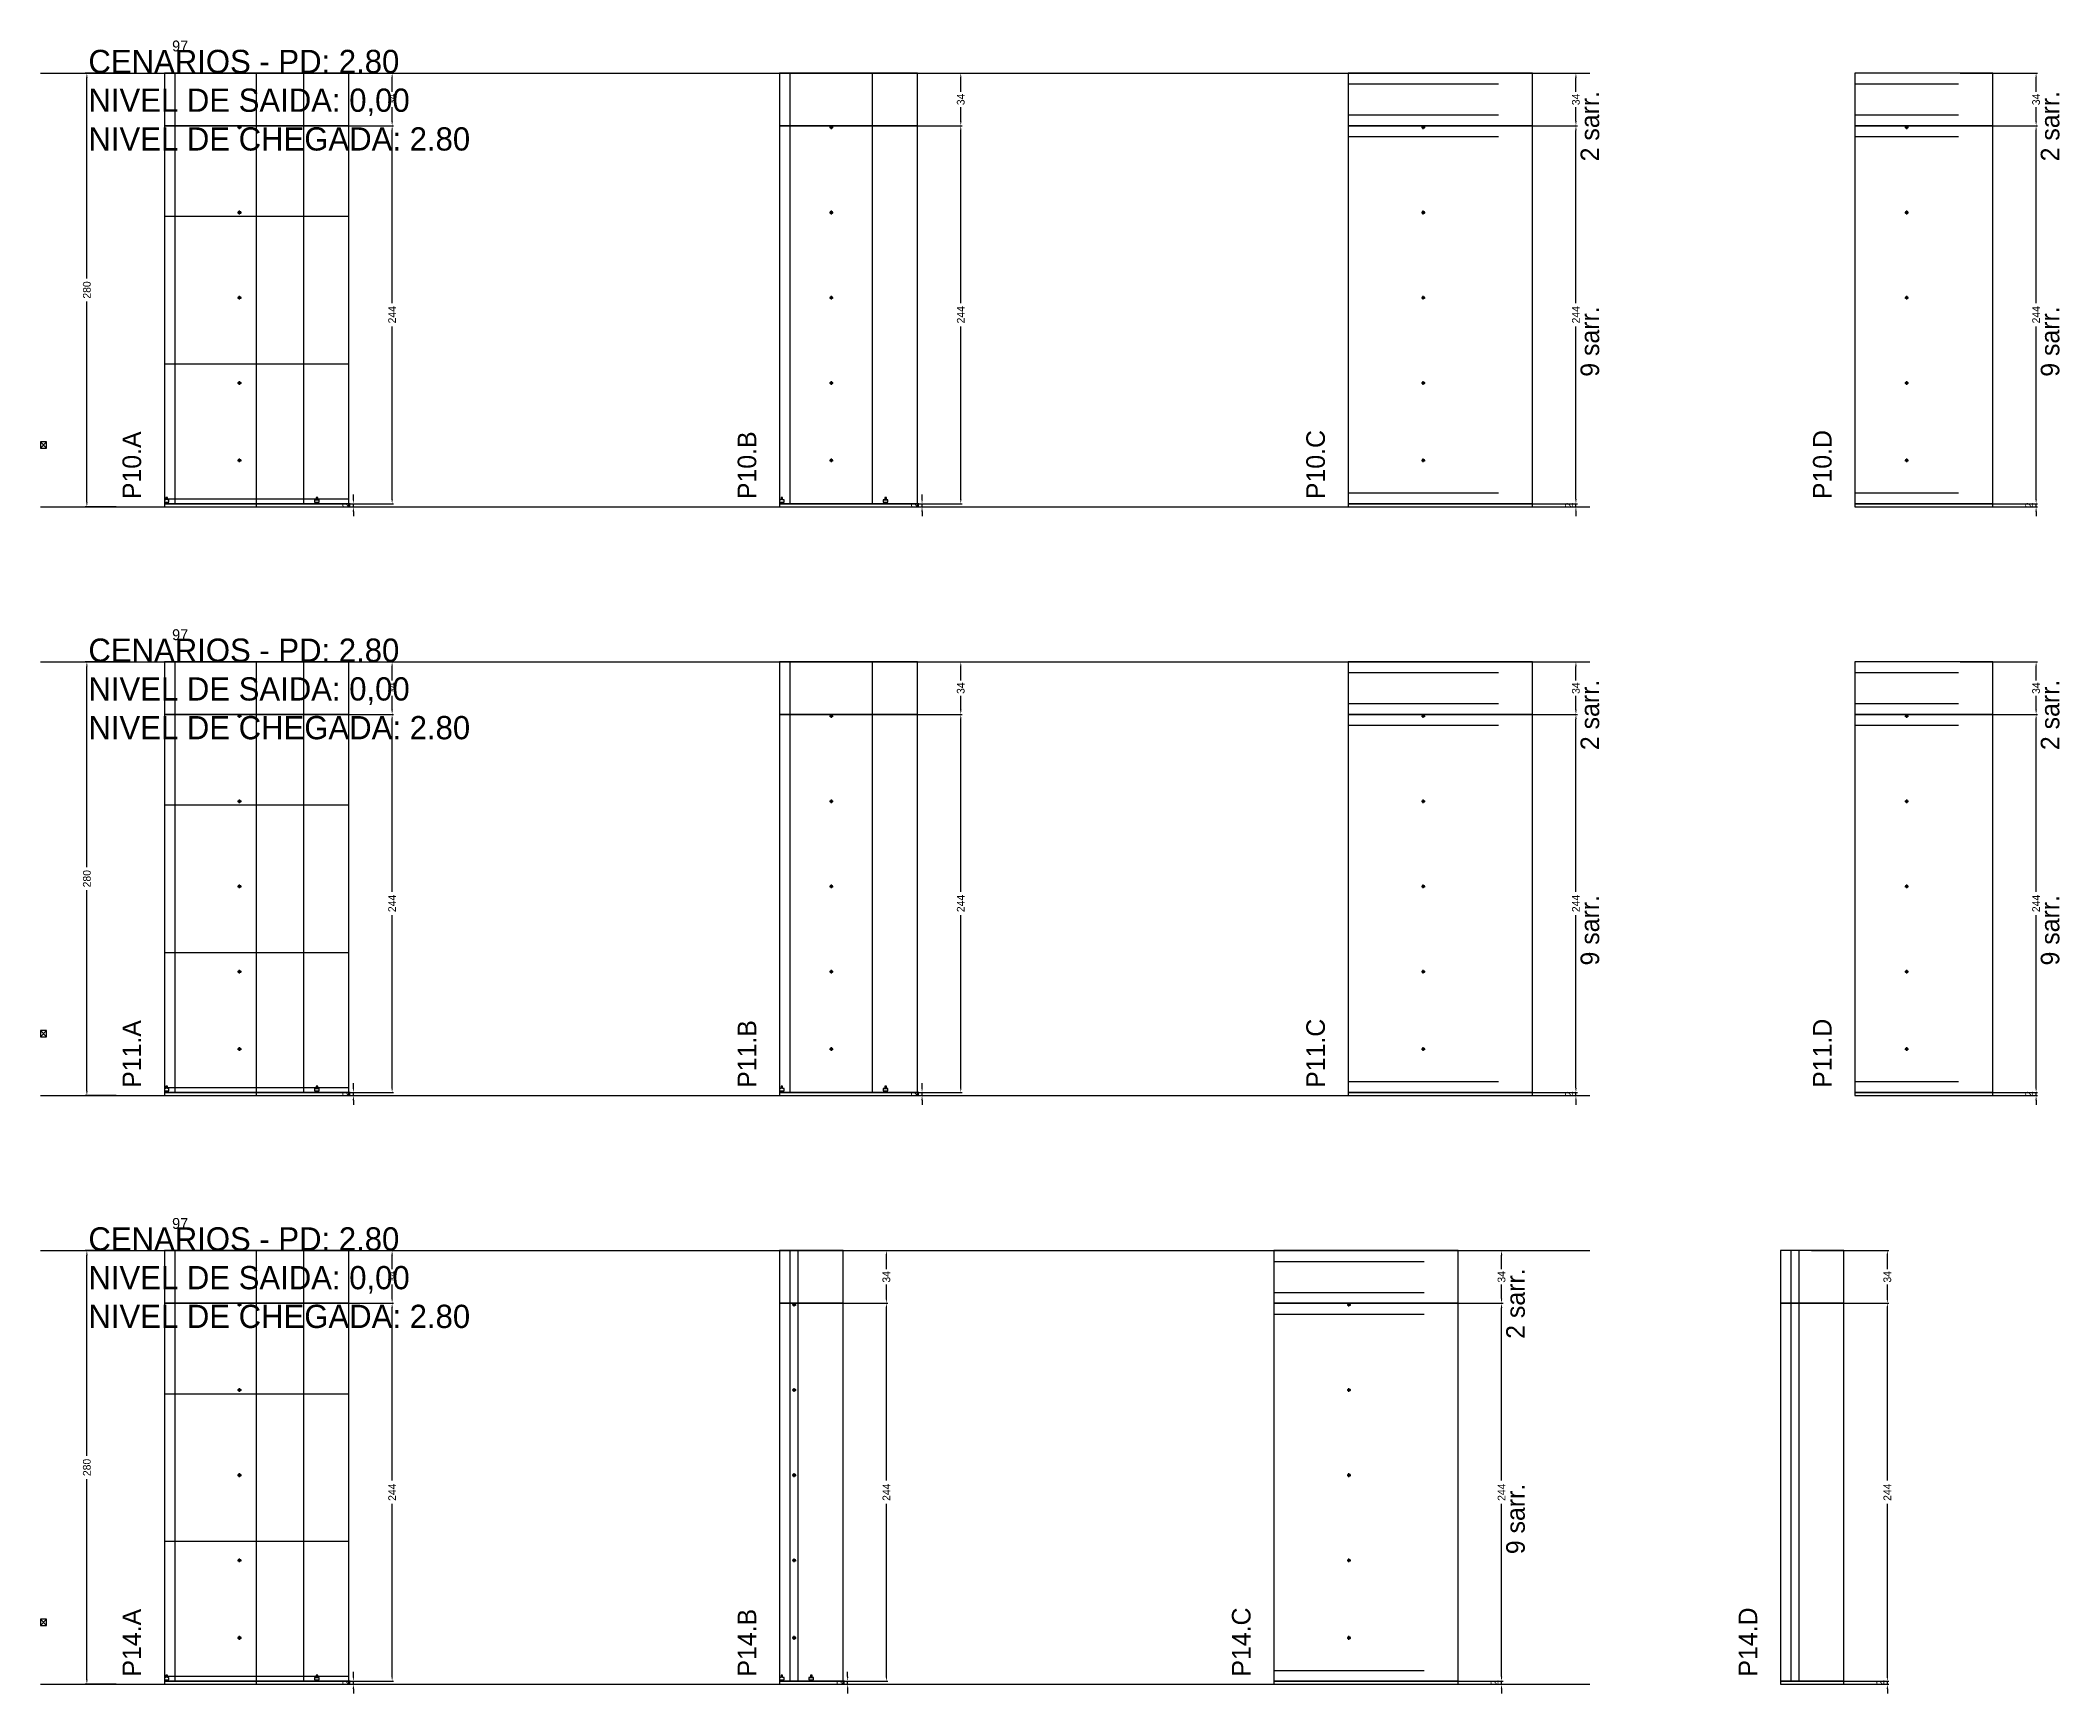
# Model space of a CAD drawing. Header units: centimetres. Extents: x -12000 to 4120, y -3806 to 2716.
# Drawn here: x -7000 to -5697, y -1906 to -839 of the extents above; entities that cross this region are included whole.
import ezdxf

# ---------------------------------------------------------------- set-up
doc = ezdxf.new("R2010")
doc.units = ezdxf.units.CM
doc.linetypes.add('DASHED', pattern=[2, -2])
for name, color, linetype in [('COTA', 241, 'Continuous'), ('COTAS FURACAO', 16, 'Continuous'), ('Madeira', 30, 'Continuous'), ('NOMENCLATURA', 7, 'Continuous'), ('Nível', 160, 'Continuous'), ('Painéis', 200, 'Continuous'), ('Perfil Metálico', 150, 'Continuous'), ('SARR_2.2x7', 40, 'Continuous'), ('SARRAFO DE PRESSAO', 200, 'Continuous'), ('texto', 7, 'Continuous')]:
    doc.layers.add(name, color=color, linetype=linetype)
doc.dimstyles.new('PAINEL-NOVA', dxfattribs={"dimtxt": 5, "dimasz": 3, "dimexe": 1, "dimexo": 1, "dimgap": 1, "dimtad": 1, "dimcen": 2.5, "dimazin": 3, "dimtfac": 1, "dimtmove": 0, "dimatfit": 3})

# ---------------------------------------------------------------- blocks, each defined once
blk = doc.blocks.new('_CLOSEDFILLED')
at = {"color": 0, "linetype": 'BYBLOCK'}
blk.add_solid([(-1, 0.16), (0, 0), (-1, -0.16)], dxfattribs=at)
blk = doc.blocks.new('*D53')
for p, q in [((-6951, -860), (-6971, -860)), ((-6970, -992.5), (-6970, -863)), ((-6970, -1137), (-6970, -1007.5)), ((-6951, -1140), (-6971, -1140))]:
    blk.add_line(p, q)
at = {"layer": 'Defpoints'}
for p in [(-6950, -860), (-6970, -1140), (-6950, -1140)]:
    blk.add_point(p, dxfattribs=at)
at = {"layer": 'COTA', "xscale": 3, "yscale": 3}
for p, rotation in [((-6970, -860), 90), ((-6970, -1140), 270)]:
    blk.add_blockref('_CLOSEDFILLED', p, dxfattribs=dict(at, rotation=rotation))
at = {"layer": 'COTA', "insert": (-6970, -1000), "char_height": 5, "attachment_point": 5, "rotation": 90}
blk.add_mtext('280', dxfattribs=at)
blk = doc.blocks.new('MULDURA')
at = {"layer": 'Paineis'}
for p, q in [((0, 0), (4, 4)), ((4, 0), (0, 4))]:
    blk.add_line(p, q, dxfattribs=at)
blk.add_lwpolyline([(0, 0), (4, 0), (4, 4), (0, 4)], close=True, dxfattribs=at)
blk = doc.blocks.new('*D55')
for p, q in [((-6822, -894), (-6772, -894)), ((-6773, -1008.5), (-6773, -897)), ((-6773, -1135), (-6773, -1023.5)), ((-6822, -1138), (-6772, -1138))]:
    blk.add_line(p, q)
at = {"layer": 'Defpoints'}
for p in [(-6823, -894), (-6823, -1138), (-6773, -1138)]:
    blk.add_point(p, dxfattribs=at)
at = {"layer": 'COTA', "xscale": 3, "yscale": 3}
for p, rotation in [((-6773, -894), 90), ((-6773, -1138), 270)]:
    blk.add_blockref('_CLOSEDFILLED', p, dxfattribs=dict(at, rotation=rotation))
at = {"layer": 'COTA', "insert": (-6773, -1016), "char_height": 5, "attachment_point": 5, "rotation": 90}
blk.add_mtext('244', dxfattribs=at)
blk = doc.blocks.new('*D56')
for p, q in [((-6822, -860), (-6772, -860)), ((-6773, -872), (-6773, -863)), ((-6773, -891), (-6773, -882)), ((-6822, -894), (-6772, -894))]:
    blk.add_line(p, q)
at = {"layer": 'Defpoints'}
for p in [(-6823, -860), (-6823, -894), (-6773, -894)]:
    blk.add_point(p, dxfattribs=at)
at = {"layer": 'COTA', "xscale": 3, "yscale": 3}
for p, rotation in [((-6773, -860), 90), ((-6773, -894), 270)]:
    blk.add_blockref('_CLOSEDFILLED', p, dxfattribs=dict(at, rotation=rotation))
at = {"layer": 'COTA', "insert": (-6773, -877), "char_height": 5, "attachment_point": 5, "rotation": 90}
blk.add_mtext('34', dxfattribs=at)
blk = doc.blocks.new('SLIPTEE')
at = {"layer": 'Paineis'}
blk.add_lwpolyline([(0, 0), (3, 0), (3, 1.5), (2, 1.5), (2, 3), (1, 3), (1, 1.5), (0, 1.5)], close=True, dxfattribs=at)
blk = doc.blocks.new('SLIPTDD')
at = {"layer": 'Paineis'}
blk.add_line((0, 1.5), (3, 1.5), dxfattribs=at)
blk.add_lwpolyline([(0, 0), (3, 0), (3, 1.5), (2, 1.5), (2, 3), (1, 3), (1, 1.5), (0, 1.5)], close=True, dxfattribs=at)
blk = doc.blocks.new('furacao')
at = {"layer": 'COTAS FURACAO'}
for p, q in [((-1.2, 0), (1.2, 0)), ((0, -1.2), (0, 1.2))]:
    blk.add_line(p, q, dxfattribs=at)
blk.add_circle((0, 0), 0.8, dxfattribs=at)
blk = doc.blocks.new('*D58')
for p, q in [((-6455, -894), (-6405, -894)), ((-6406, -1008.5), (-6406, -897)), ((-6406, -1135), (-6406, -1023.5)), ((-6455, -1138), (-6405, -1138))]:
    blk.add_line(p, q)
at = {"layer": 'Defpoints'}
for p in [(-6456, -894), (-6456, -1138), (-6406, -1138)]:
    blk.add_point(p, dxfattribs=at)
at = {"layer": 'COTA', "xscale": 3, "yscale": 3}
for p, rotation in [((-6406, -894), 90), ((-6406, -1138), 270)]:
    blk.add_blockref('_CLOSEDFILLED', p, dxfattribs=dict(at, rotation=rotation))
at = {"layer": 'COTA', "insert": (-6406, -1016), "char_height": 5, "attachment_point": 5, "rotation": 90}
blk.add_mtext('244', dxfattribs=at)
blk = doc.blocks.new('*D59')
for p, q in [((-6455, -860), (-6405, -860)), ((-6406, -872), (-6406, -863)), ((-6406, -891), (-6406, -882)), ((-6455, -894), (-6405, -894))]:
    blk.add_line(p, q)
at = {"layer": 'Defpoints'}
for p in [(-6456, -860), (-6456, -894), (-6406, -894)]:
    blk.add_point(p, dxfattribs=at)
at = {"layer": 'COTA', "xscale": 3, "yscale": 3}
for p, rotation in [((-6406, -860), 90), ((-6406, -894), 270)]:
    blk.add_blockref('_CLOSEDFILLED', p, dxfattribs=dict(at, rotation=rotation))
at = {"layer": 'COTA', "insert": (-6406, -877), "char_height": 5, "attachment_point": 5, "rotation": 90}
blk.add_mtext('34', dxfattribs=at)
blk = doc.blocks.new('*D61')
for p, q in [((-6058, -894), (-6008, -894)), ((-6009, -1008.5), (-6009, -897)), ((-6009, -1135), (-6009, -1023.5)), ((-6058, -1138), (-6008, -1138))]:
    blk.add_line(p, q)
at = {"layer": 'Defpoints'}
for p in [(-6059, -894), (-6059, -1138), (-6009, -1138)]:
    blk.add_point(p, dxfattribs=at)
at = {"layer": 'COTA', "xscale": 3, "yscale": 3}
for p, rotation in [((-6009, -894), 90), ((-6009, -1138), 270)]:
    blk.add_blockref('_CLOSEDFILLED', p, dxfattribs=dict(at, rotation=rotation))
at = {"layer": 'COTA', "insert": (-6009, -1016), "char_height": 5, "attachment_point": 5, "rotation": 90}
blk.add_mtext('244', dxfattribs=at)
blk = doc.blocks.new('*D62')
for p, q in [((-6058, -860), (-6008, -860)), ((-6009, -872), (-6009, -863)), ((-6009, -891), (-6009, -882)), ((-6058, -894), (-6008, -894))]:
    blk.add_line(p, q)
at = {"layer": 'Defpoints'}
for p in [(-6059, -860), (-6059, -894), (-6009, -894)]:
    blk.add_point(p, dxfattribs=at)
at = {"layer": 'COTA', "xscale": 3, "yscale": 3}
for p, rotation in [((-6009, -860), 90), ((-6009, -894), 270)]:
    blk.add_blockref('_CLOSEDFILLED', p, dxfattribs=dict(at, rotation=rotation))
at = {"layer": 'COTA', "insert": (-6009, -877), "char_height": 5, "attachment_point": 5, "rotation": 90}
blk.add_mtext('34', dxfattribs=at)
blk = doc.blocks.new('*D64')
for p, q in [((-5761, -894), (-5711, -894)), ((-5712, -1008.5), (-5712, -897)), ((-5712, -1135), (-5712, -1023.5)), ((-5761, -1138), (-5711, -1138))]:
    blk.add_line(p, q)
at = {"layer": 'Defpoints'}
for p in [(-5762, -894), (-5762, -1138), (-5712, -1138)]:
    blk.add_point(p, dxfattribs=at)
at = {"layer": 'COTA', "xscale": 3, "yscale": 3}
for p, rotation in [((-5712, -894), 90), ((-5712, -1138), 270)]:
    blk.add_blockref('_CLOSEDFILLED', p, dxfattribs=dict(at, rotation=rotation))
at = {"layer": 'COTA', "insert": (-5712, -1016), "char_height": 5, "attachment_point": 5, "rotation": 90}
blk.add_mtext('244', dxfattribs=at)
blk = doc.blocks.new('*D65')
for p, q in [((-5761, -860), (-5711, -860)), ((-5712, -872), (-5712, -863)), ((-5712, -891), (-5712, -882)), ((-5761, -894), (-5711, -894))]:
    blk.add_line(p, q)
at = {"layer": 'Defpoints'}
for p in [(-5762, -860), (-5762, -894), (-5712, -894)]:
    blk.add_point(p, dxfattribs=at)
at = {"layer": 'COTA', "xscale": 3, "yscale": 3}
for p, rotation in [((-5712, -860), 90), ((-5712, -894), 270)]:
    blk.add_blockref('_CLOSEDFILLED', p, dxfattribs=dict(at, rotation=rotation))
at = {"layer": 'COTA', "insert": (-5712, -877), "char_height": 5, "attachment_point": 5, "rotation": 90}
blk.add_mtext('34', dxfattribs=at)
blk = doc.blocks.new('*D79')
for p, q in [((-6951, -1240), (-6971, -1240)), ((-6970, -1372.5), (-6970, -1243)), ((-6970, -1517), (-6970, -1387.5)), ((-6951, -1520), (-6971, -1520))]:
    blk.add_line(p, q)
at = {"layer": 'Defpoints'}
for p in [(-6950, -1240), (-6970, -1520), (-6950, -1520)]:
    blk.add_point(p, dxfattribs=at)
at = {"layer": 'COTA', "xscale": 3, "yscale": 3}
for p, rotation in [((-6970, -1240), 90), ((-6970, -1520), 270)]:
    blk.add_blockref('_CLOSEDFILLED', p, dxfattribs=dict(at, rotation=rotation))
at = {"layer": 'COTA', "insert": (-6970, -1380), "char_height": 5, "attachment_point": 5, "rotation": 90}
blk.add_mtext('280', dxfattribs=at)
blk = doc.blocks.new('*D81')
for p, q in [((-6822, -1274), (-6772, -1274)), ((-6773, -1388.5), (-6773, -1277)), ((-6773, -1515), (-6773, -1403.5)), ((-6822, -1518), (-6772, -1518))]:
    blk.add_line(p, q)
at = {"layer": 'Defpoints'}
for p in [(-6823, -1274), (-6823, -1518), (-6773, -1518)]:
    blk.add_point(p, dxfattribs=at)
at = {"layer": 'COTA', "xscale": 3, "yscale": 3}
for p, rotation in [((-6773, -1274), 90), ((-6773, -1518), 270)]:
    blk.add_blockref('_CLOSEDFILLED', p, dxfattribs=dict(at, rotation=rotation))
at = {"layer": 'COTA', "insert": (-6773, -1396), "char_height": 5, "attachment_point": 5, "rotation": 90}
blk.add_mtext('244', dxfattribs=at)
blk = doc.blocks.new('*D82')
for p, q in [((-6822, -1240), (-6772, -1240)), ((-6773, -1252), (-6773, -1243)), ((-6773, -1271), (-6773, -1262)), ((-6822, -1274), (-6772, -1274))]:
    blk.add_line(p, q)
at = {"layer": 'Defpoints'}
for p in [(-6823, -1240), (-6823, -1274), (-6773, -1274)]:
    blk.add_point(p, dxfattribs=at)
at = {"layer": 'COTA', "xscale": 3, "yscale": 3}
for p, rotation in [((-6773, -1240), 90), ((-6773, -1274), 270)]:
    blk.add_blockref('_CLOSEDFILLED', p, dxfattribs=dict(at, rotation=rotation))
at = {"layer": 'COTA', "insert": (-6773, -1257), "char_height": 5, "attachment_point": 5, "rotation": 90}
blk.add_mtext('34', dxfattribs=at)
blk = doc.blocks.new('*D84')
for p, q in [((-6455, -1274), (-6405, -1274)), ((-6406, -1388.5), (-6406, -1277)), ((-6406, -1515), (-6406, -1403.5)), ((-6455, -1518), (-6405, -1518))]:
    blk.add_line(p, q)
at = {"layer": 'Defpoints'}
for p in [(-6456, -1274), (-6456, -1518), (-6406, -1518)]:
    blk.add_point(p, dxfattribs=at)
at = {"layer": 'COTA', "xscale": 3, "yscale": 3}
for p, rotation in [((-6406, -1274), 90), ((-6406, -1518), 270)]:
    blk.add_blockref('_CLOSEDFILLED', p, dxfattribs=dict(at, rotation=rotation))
at = {"layer": 'COTA', "insert": (-6406, -1396), "char_height": 5, "attachment_point": 5, "rotation": 90}
blk.add_mtext('244', dxfattribs=at)
blk = doc.blocks.new('*D85')
for p, q in [((-6455, -1240), (-6405, -1240)), ((-6406, -1252), (-6406, -1243)), ((-6406, -1271), (-6406, -1262)), ((-6455, -1274), (-6405, -1274))]:
    blk.add_line(p, q)
at = {"layer": 'Defpoints'}
for p in [(-6456, -1240), (-6456, -1274), (-6406, -1274)]:
    blk.add_point(p, dxfattribs=at)
at = {"layer": 'COTA', "xscale": 3, "yscale": 3}
for p, rotation in [((-6406, -1240), 90), ((-6406, -1274), 270)]:
    blk.add_blockref('_CLOSEDFILLED', p, dxfattribs=dict(at, rotation=rotation))
at = {"layer": 'COTA', "insert": (-6406, -1257), "char_height": 5, "attachment_point": 5, "rotation": 90}
blk.add_mtext('34', dxfattribs=at)
blk = doc.blocks.new('*D87')
for p, q in [((-6058, -1274), (-6008, -1274)), ((-6009, -1388.5), (-6009, -1277)), ((-6009, -1515), (-6009, -1403.5)), ((-6058, -1518), (-6008, -1518))]:
    blk.add_line(p, q)
at = {"layer": 'Defpoints'}
for p in [(-6059, -1274), (-6059, -1518), (-6009, -1518)]:
    blk.add_point(p, dxfattribs=at)
at = {"layer": 'COTA', "xscale": 3, "yscale": 3}
for p, rotation in [((-6009, -1274), 90), ((-6009, -1518), 270)]:
    blk.add_blockref('_CLOSEDFILLED', p, dxfattribs=dict(at, rotation=rotation))
at = {"layer": 'COTA', "insert": (-6009, -1396), "char_height": 5, "attachment_point": 5, "rotation": 90}
blk.add_mtext('244', dxfattribs=at)
blk = doc.blocks.new('*D88')
for p, q in [((-6058, -1240), (-6008, -1240)), ((-6009, -1252), (-6009, -1243)), ((-6009, -1271), (-6009, -1262)), ((-6058, -1274), (-6008, -1274))]:
    blk.add_line(p, q)
at = {"layer": 'Defpoints'}
for p in [(-6059, -1240), (-6059, -1274), (-6009, -1274)]:
    blk.add_point(p, dxfattribs=at)
at = {"layer": 'COTA', "xscale": 3, "yscale": 3}
for p, rotation in [((-6009, -1240), 90), ((-6009, -1274), 270)]:
    blk.add_blockref('_CLOSEDFILLED', p, dxfattribs=dict(at, rotation=rotation))
at = {"layer": 'COTA', "insert": (-6009, -1257), "char_height": 5, "attachment_point": 5, "rotation": 90}
blk.add_mtext('34', dxfattribs=at)
blk = doc.blocks.new('*D90')
for p, q in [((-5761, -1274), (-5711, -1274)), ((-5712, -1388.5), (-5712, -1277)), ((-5712, -1515), (-5712, -1403.5)), ((-5761, -1518), (-5711, -1518))]:
    blk.add_line(p, q)
at = {"layer": 'Defpoints'}
for p in [(-5762, -1274), (-5762, -1518), (-5712, -1518)]:
    blk.add_point(p, dxfattribs=at)
at = {"layer": 'COTA', "xscale": 3, "yscale": 3}
for p, rotation in [((-5712, -1274), 90), ((-5712, -1518), 270)]:
    blk.add_blockref('_CLOSEDFILLED', p, dxfattribs=dict(at, rotation=rotation))
at = {"layer": 'COTA', "insert": (-5712, -1396), "char_height": 5, "attachment_point": 5, "rotation": 90}
blk.add_mtext('244', dxfattribs=at)
blk = doc.blocks.new('*D91')
for p, q in [((-5761, -1240), (-5711, -1240)), ((-5712, -1252), (-5712, -1243)), ((-5712, -1271), (-5712, -1262)), ((-5761, -1274), (-5711, -1274))]:
    blk.add_line(p, q)
at = {"layer": 'Defpoints'}
for p in [(-5762, -1240), (-5762, -1274), (-5712, -1274)]:
    blk.add_point(p, dxfattribs=at)
at = {"layer": 'COTA', "xscale": 3, "yscale": 3}
for p, rotation in [((-5712, -1240), 90), ((-5712, -1274), 270)]:
    blk.add_blockref('_CLOSEDFILLED', p, dxfattribs=dict(at, rotation=rotation))
at = {"layer": 'COTA', "insert": (-5712, -1257), "char_height": 5, "attachment_point": 5, "rotation": 90}
blk.add_mtext('34', dxfattribs=at)
blk = doc.blocks.new('*D105')
for p, q in [((-6951, -1620), (-6971, -1620)), ((-6970, -1752.5), (-6970, -1623)), ((-6970, -1897), (-6970, -1767.5)), ((-6951, -1900), (-6971, -1900))]:
    blk.add_line(p, q)
at = {"layer": 'Defpoints'}
for p in [(-6950, -1620), (-6970, -1900), (-6950, -1900)]:
    blk.add_point(p, dxfattribs=at)
at = {"layer": 'COTA', "xscale": 3, "yscale": 3}
for p, rotation in [((-6970, -1620), 90), ((-6970, -1900), 270)]:
    blk.add_blockref('_CLOSEDFILLED', p, dxfattribs=dict(at, rotation=rotation))
at = {"layer": 'COTA', "insert": (-6970, -1760), "char_height": 5, "attachment_point": 5, "rotation": 90}
blk.add_mtext('280', dxfattribs=at)
blk = doc.blocks.new('*D107')
for p, q in [((-6822, -1654), (-6772, -1654)), ((-6773, -1768.5), (-6773, -1657)), ((-6773, -1895), (-6773, -1783.5)), ((-6822, -1898), (-6772, -1898))]:
    blk.add_line(p, q)
at = {"layer": 'Defpoints'}
for p in [(-6823, -1654), (-6823, -1898), (-6773, -1898)]:
    blk.add_point(p, dxfattribs=at)
at = {"layer": 'COTA', "xscale": 3, "yscale": 3}
for p, rotation in [((-6773, -1654), 90), ((-6773, -1898), 270)]:
    blk.add_blockref('_CLOSEDFILLED', p, dxfattribs=dict(at, rotation=rotation))
at = {"layer": 'COTA', "insert": (-6773, -1776), "char_height": 5, "attachment_point": 5, "rotation": 90}
blk.add_mtext('244', dxfattribs=at)
blk = doc.blocks.new('*D108')
for p, q in [((-6822, -1620), (-6772, -1620)), ((-6773, -1632), (-6773, -1623)), ((-6822, -1654), (-6772, -1654)), ((-6773, -1651), (-6773, -1642))]:
    blk.add_line(p, q)
at = {"layer": 'Defpoints'}
for p in [(-6823, -1620), (-6823, -1654), (-6773, -1654)]:
    blk.add_point(p, dxfattribs=at)
at = {"layer": 'COTA', "xscale": 3, "yscale": 3}
for p, rotation in [((-6773, -1620), 90), ((-6773, -1654), 270)]:
    blk.add_blockref('_CLOSEDFILLED', p, dxfattribs=dict(at, rotation=rotation))
at = {"layer": 'COTA', "insert": (-6773, -1637), "char_height": 5, "attachment_point": 5, "rotation": 90}
blk.add_mtext('34', dxfattribs=at)
blk = doc.blocks.new('*D110')
for p, q in [((-6503, -1654), (-6453, -1654)), ((-6454, -1768.5), (-6454, -1657)), ((-6454, -1895), (-6454, -1783.5)), ((-6503, -1898), (-6453, -1898))]:
    blk.add_line(p, q)
at = {"layer": 'Defpoints'}
for p in [(-6504, -1654), (-6504, -1898), (-6454, -1898)]:
    blk.add_point(p, dxfattribs=at)
at = {"layer": 'COTA', "xscale": 3, "yscale": 3}
for p, rotation in [((-6454, -1654), 90), ((-6454, -1898), 270)]:
    blk.add_blockref('_CLOSEDFILLED', p, dxfattribs=dict(at, rotation=rotation))
at = {"layer": 'COTA', "insert": (-6454, -1776), "char_height": 5, "attachment_point": 5, "rotation": 90}
blk.add_mtext('244', dxfattribs=at)
blk = doc.blocks.new('*D111')
for p, q in [((-6503, -1620), (-6453, -1620)), ((-6454, -1632), (-6454, -1623)), ((-6503, -1654), (-6453, -1654)), ((-6454, -1651), (-6454, -1642))]:
    blk.add_line(p, q)
at = {"layer": 'Defpoints'}
for p in [(-6504, -1620), (-6504, -1654), (-6454, -1654)]:
    blk.add_point(p, dxfattribs=at)
at = {"layer": 'COTA', "xscale": 3, "yscale": 3}
for p, rotation in [((-6454, -1620), 90), ((-6454, -1654), 270)]:
    blk.add_blockref('_CLOSEDFILLED', p, dxfattribs=dict(at, rotation=rotation))
at = {"layer": 'COTA', "insert": (-6454, -1637), "char_height": 5, "attachment_point": 5, "rotation": 90}
blk.add_mtext('34', dxfattribs=at)
blk = doc.blocks.new('*D113')
for p, q in [((-6106, -1654), (-6056, -1654)), ((-6057, -1768.5), (-6057, -1657)), ((-6057, -1895), (-6057, -1783.5)), ((-6106, -1898), (-6056, -1898))]:
    blk.add_line(p, q)
at = {"layer": 'Defpoints'}
for p in [(-6107, -1654), (-6107, -1898), (-6057, -1898)]:
    blk.add_point(p, dxfattribs=at)
at = {"layer": 'COTA', "xscale": 3, "yscale": 3}
for p, rotation in [((-6057, -1654), 90), ((-6057, -1898), 270)]:
    blk.add_blockref('_CLOSEDFILLED', p, dxfattribs=dict(at, rotation=rotation))
at = {"layer": 'COTA', "insert": (-6057, -1776), "char_height": 5, "attachment_point": 5, "rotation": 90}
blk.add_mtext('244', dxfattribs=at)
blk = doc.blocks.new('*D114')
for p, q in [((-6106, -1620), (-6056, -1620)), ((-6057, -1632), (-6057, -1623)), ((-6106, -1654), (-6056, -1654)), ((-6057, -1651), (-6057, -1642))]:
    blk.add_line(p, q)
at = {"layer": 'Defpoints'}
for p in [(-6107, -1620), (-6107, -1654), (-6057, -1654)]:
    blk.add_point(p, dxfattribs=at)
at = {"layer": 'COTA', "xscale": 3, "yscale": 3}
for p, rotation in [((-6057, -1620), 90), ((-6057, -1654), 270)]:
    blk.add_blockref('_CLOSEDFILLED', p, dxfattribs=dict(at, rotation=rotation))
at = {"layer": 'COTA', "insert": (-6057, -1637), "char_height": 5, "attachment_point": 5, "rotation": 90}
blk.add_mtext('34', dxfattribs=at)
blk = doc.blocks.new('*D116')
for p, q in [((-5857, -1654), (-5807, -1654)), ((-5808, -1768.5), (-5808, -1657)), ((-5808, -1895), (-5808, -1783.5)), ((-5857, -1898), (-5807, -1898))]:
    blk.add_line(p, q)
at = {"layer": 'Defpoints'}
for p in [(-5858, -1654), (-5858, -1898), (-5808, -1898)]:
    blk.add_point(p, dxfattribs=at)
at = {"layer": 'COTA', "xscale": 3, "yscale": 3}
for p, rotation in [((-5808, -1654), 90), ((-5808, -1898), 270)]:
    blk.add_blockref('_CLOSEDFILLED', p, dxfattribs=dict(at, rotation=rotation))
at = {"layer": 'COTA', "insert": (-5808, -1776), "char_height": 5, "attachment_point": 5, "rotation": 90}
blk.add_mtext('244', dxfattribs=at)
blk = doc.blocks.new('*D117')
for p, q in [((-5857, -1620), (-5807, -1620)), ((-5808, -1632), (-5808, -1623)), ((-5857, -1654), (-5807, -1654)), ((-5808, -1651), (-5808, -1642))]:
    blk.add_line(p, q)
at = {"layer": 'Defpoints'}
for p in [(-5858, -1620), (-5858, -1654), (-5808, -1654)]:
    blk.add_point(p, dxfattribs=at)
at = {"layer": 'COTA', "xscale": 3, "yscale": 3}
for p, rotation in [((-5808, -1620), 90), ((-5808, -1654), 270)]:
    blk.add_blockref('_CLOSEDFILLED', p, dxfattribs=dict(at, rotation=rotation))
at = {"layer": 'COTA', "insert": (-5808, -1637), "char_height": 5, "attachment_point": 5, "rotation": 90}
blk.add_mtext('34', dxfattribs=at)

msp = doc.modelspace()

# ---------------------------------------------------------------- linework, layer by layer
at = {"layer": 'Madeira'}
for points in [[(-6920, -952.4), (-6801, -952.4)], [(-6920, -1047.6), (-6801, -1047.6)], [(-6920, -1332.4), (-6801, -1332.4)], [(-6920, -1427.6), (-6801, -1427.6)], [(-6920, -1712.4), (-6801, -1712.4)], [(-6920, -1807.6), (-6801, -1807.6)]]:
    msp.add_lwpolyline(points, dxfattribs=at)
at = {"layer": 'Nível', "linetype": 'DASHED'}
for points in [[(-7000, -860), (-6000, -860)], [(-7000, -1140), (-6000, -1140)], [(-7000, -1240), (-6000, -1240)], [(-7000, -1520), (-6000, -1520)], [(-7000, -1620), (-6000, -1620)], [(-7000, -1900), (-6000, -1900)]]:
    msp.add_lwpolyline(points, dxfattribs=at)
at = {"layer": 'Painéis'}
for points in [[(-6920, -894), (-6801, -894), (-6801, -860), (-6920, -860)], [(-6920, -1140), (-6801, -1140), (-6801, -860), (-6920, -860)], [(-6523, -894), (-6434, -894), (-6434, -860), (-6523, -860)], [(-6156, -894), (-6037, -894), (-6037, -860), (-6156, -860)], [(-5829, -894), (-5740, -894), (-5740, -860), (-5829, -860)], [(-6920, -1138), (-6801, -1138), (-6801, -894), (-6920, -894)], [(-6523, -1138), (-6434, -1138), (-6434, -894), (-6523, -894)], [(-6156, -1138), (-6037, -1138), (-6037, -894), (-6156, -894)], [(-5829, -1138), (-5740, -1138), (-5740, -894), (-5829, -894)], [(-6920, -1140), (-6801, -1140), (-6801, -1138), (-6920, -1138)], [(-6523, -1140), (-6434, -1140), (-6434, -1138), (-6523, -1138)], [(-6156, -1140), (-6037, -1140), (-6037, -1138), (-6156, -1138)], [(-5829, -1140), (-5740, -1140), (-5740, -1138), (-5829, -1138)], [(-6920, -1274), (-6801, -1274), (-6801, -1240), (-6920, -1240)], [(-6920, -1520), (-6801, -1520), (-6801, -1240), (-6920, -1240)], [(-6523, -1274), (-6434, -1274), (-6434, -1240), (-6523, -1240)], [(-6156, -1274), (-6037, -1274), (-6037, -1240), (-6156, -1240)], [(-5829, -1274), (-5740, -1274), (-5740, -1240), (-5829, -1240)], [(-6920, -1518), (-6801, -1518), (-6801, -1274), (-6920, -1274)], [(-6523, -1518), (-6434, -1518), (-6434, -1274), (-6523, -1274)], [(-6156, -1518), (-6037, -1518), (-6037, -1274), (-6156, -1274)], [(-5829, -1518), (-5740, -1518), (-5740, -1274), (-5829, -1274)], [(-6920, -1520), (-6801, -1520), (-6801, -1518), (-6920, -1518)], [(-6523, -1520), (-6434, -1520), (-6434, -1518), (-6523, -1518)], [(-6156, -1520), (-6037, -1520), (-6037, -1518), (-6156, -1518)], [(-5829, -1520), (-5740, -1520), (-5740, -1518), (-5829, -1518)], [(-6920, -1654), (-6801, -1654), (-6801, -1620), (-6920, -1620)], [(-6920, -1900), (-6801, -1900), (-6801, -1620), (-6920, -1620)], [(-6523, -1654), (-6482, -1654), (-6482, -1620), (-6523, -1620)], [(-6204, -1654), (-6085, -1654), (-6085, -1620), (-6204, -1620)], [(-5877, -1654), (-5836, -1654), (-5836, -1620), (-5877, -1620)], [(-6920, -1898), (-6801, -1898), (-6801, -1654), (-6920, -1654)], [(-6523, -1898), (-6482, -1898), (-6482, -1654), (-6523, -1654)], [(-6204, -1898), (-6085, -1898), (-6085, -1654), (-6204, -1654)], [(-5877, -1898), (-5836, -1898), (-5836, -1654), (-5877, -1654)], [(-6920, -1900), (-6801, -1900), (-6801, -1898), (-6920, -1898)], [(-6523, -1900), (-6482, -1900), (-6482, -1898), (-6523, -1898)], [(-6204, -1900), (-6085, -1900), (-6085, -1898), (-6204, -1898)], [(-5877, -1900), (-5836, -1900), (-5836, -1898), (-5877, -1898)]]:
    msp.add_lwpolyline(points, close=True, dxfattribs=at)
at = {"layer": 'Perfil Metálico'}
for p, q in [((-6860.5, -1140), (-6860.5, -860)), ((-6860.5, -1520), (-6860.5, -1240)), ((-6860.5, -1900), (-6860.5, -1620))]:
    msp.add_line(p, q, dxfattribs=at)
at = {"layer": 'SARR_2.2x7'}
for points in [[(-6913, -894), (-6913, -860)], [(-6830, -894), (-6830, -860)], [(-6516, -894), (-6516, -860)], [(-6463, -894), (-6463, -860)], [(-6156, -867), (-6059, -867)], [(-5829, -867), (-5762, -867)], [(-6156, -887), (-6059, -887)], [(-5829, -887), (-5762, -887)], [(-6156, -901), (-6059, -901)], [(-5829, -901), (-5762, -901)], [(-6156, -1131), (-6059, -1131)], [(-5829, -1131), (-5762, -1131)], [(-6913, -1274), (-6913, -1240)], [(-6830, -1274), (-6830, -1240)], [(-6516, -1274), (-6516, -1240)], [(-6463, -1274), (-6463, -1240)], [(-6156, -1247), (-6059, -1247)], [(-5829, -1247), (-5762, -1247)], [(-6156, -1267), (-6059, -1267)], [(-5829, -1267), (-5762, -1267)], [(-6156, -1281), (-6059, -1281)], [(-5829, -1281), (-5762, -1281)], [(-6156, -1511), (-6059, -1511)], [(-5829, -1511), (-5762, -1511)], [(-6913, -1654), (-6913, -1620)], [(-6830, -1654), (-6830, -1620)], [(-6516, -1654), (-6516, -1620)], [(-6511, -1654), (-6511, -1620)], [(-6204, -1627), (-6107, -1627)], [(-5870, -1654), (-5870, -1620)], [(-5865, -1654), (-5865, -1620)], [(-6204, -1647), (-6107, -1647)], [(-6204, -1661), (-6107, -1661)], [(-6204, -1891), (-6107, -1891)]]:
    msp.add_lwpolyline(points, dxfattribs=at)
at = {"layer": 'SARR_2.2x7', "linetype": 'DASHED'}
for points in [[(-6913, -1138), (-6913, -894)], [(-6830, -1138), (-6830, -894)], [(-6516, -1138), (-6516, -894)], [(-6463, -1138), (-6463, -894)], [(-6913, -1518), (-6913, -1274)], [(-6830, -1518), (-6830, -1274)], [(-6516, -1518), (-6516, -1274)], [(-6463, -1518), (-6463, -1274)], [(-6913, -1898), (-6913, -1654)], [(-6830, -1898), (-6830, -1654)], [(-6516, -1898), (-6516, -1654)], [(-6511, -1898), (-6511, -1654)], [(-5870, -1898), (-5870, -1654)], [(-5865, -1898), (-5865, -1654)]]:
    msp.add_lwpolyline(points, dxfattribs=at)
at = {"layer": 'SARRAFO DE PRESSAO'}
for points in [[(-6920, -1140), (-6801, -1140), (-6801, -1135), (-6920, -1135)], [(-6920, -1520), (-6801, -1520), (-6801, -1515), (-6920, -1515)], [(-6920, -1900), (-6801, -1900), (-6801, -1895), (-6920, -1895)]]:
    msp.add_lwpolyline(points, close=True, dxfattribs=at)

# ---------------------------------------------------------------- block references
at = {"layer": 'COTA'}
for name, p in [('furacao', (-6871.5, -895)), ('furacao', (-6489.5, -895)), ('furacao', (-6107.5, -895)), ('furacao', (-5795.5, -895)), ('furacao', (-6871.5, -950)), ('furacao', (-6489.5, -950)), ('furacao', (-6107.5, -950)), ('furacao', (-5795.5, -950)), ('furacao', (-6871.5, -1005)), ('furacao', (-6489.5, -1005)), ('furacao', (-6107.5, -1005)), ('furacao', (-5795.5, -1005)), ('furacao', (-6871.5, -1060)), ('furacao', (-6489.5, -1060)), ('furacao', (-6107.5, -1060)), ('furacao', (-5795.5, -1060)), ('MULDURA', (-7000, -1102)), ('furacao', (-6871.5, -1110)), ('furacao', (-6489.5, -1110)), ('furacao', (-6107.5, -1110)), ('furacao', (-5795.5, -1110)), ('SLIPTEE', (-6920, -1137)), ('SLIPTDD', (-6823, -1137)), ('SLIPTEE', (-6523, -1137)), ('SLIPTDD', (-6456, -1137)), ('furacao', (-6871.5, -1275)), ('furacao', (-6489.5, -1275)), ('furacao', (-6107.5, -1275)), ('furacao', (-5795.5, -1275)), ('furacao', (-6871.5, -1330)), ('furacao', (-6489.5, -1330)), ('furacao', (-6107.5, -1330)), ('furacao', (-5795.5, -1330)), ('furacao', (-6871.5, -1385)), ('furacao', (-6489.5, -1385)), ('furacao', (-6107.5, -1385)), ('furacao', (-5795.5, -1385)), ('furacao', (-6871.5, -1440)), ('furacao', (-6489.5, -1440)), ('furacao', (-6107.5, -1440)), ('furacao', (-5795.5, -1440)), ('MULDURA', (-7000, -1482)), ('furacao', (-6871.5, -1490)), ('furacao', (-6489.5, -1490)), ('furacao', (-6107.5, -1490)), ('furacao', (-5795.5, -1490)), ('SLIPTEE', (-6920, -1517)), ('SLIPTDD', (-6823, -1517)), ('SLIPTEE', (-6523, -1517)), ('SLIPTDD', (-6456, -1517)), ('furacao', (-6871.5, -1655)), ('furacao', (-6513.5, -1655)), ('furacao', (-6155.5, -1655)), ('furacao', (-6871.5, -1710)), ('furacao', (-6513.5, -1710)), ('furacao', (-6155.5, -1710)), ('furacao', (-6871.5, -1765)), ('furacao', (-6513.5, -1765)), ('furacao', (-6155.5, -1765)), ('furacao', (-6871.5, -1820)), ('furacao', (-6513.5, -1820)), ('furacao', (-6155.5, -1820)), ('MULDURA', (-7000, -1862)), ('furacao', (-6871.5, -1870)), ('furacao', (-6513.5, -1870)), ('furacao', (-6155.5, -1870)), ('SLIPTEE', (-6920, -1897)), ('SLIPTDD', (-6823, -1897)), ('SLIPTEE', (-6523, -1897)), ('SLIPTDD', (-6504, -1897))]:
    msp.add_blockref(name, p, dxfattribs=at)

# ---------------------------------------------------------------- texts
at = {"layer": 'NOMENCLATURA'}
for s, p in [('CENARIOS - PD: 2.80', (-6969, -860)), ('NIVEL DE SAIDA: 0,00', (-6969, -885)), ('NIVEL DE CHEGADA: 2.80', (-6969, -910)), ('CENARIOS - PD: 2.80', (-6969, -1240)), ('NIVEL DE SAIDA: 0,00', (-6969, -1265)), ('NIVEL DE CHEGADA: 2.80', (-6969, -1290)), ('CENARIOS - PD: 2.80', (-6969, -1620)), ('NIVEL DE SAIDA: 0,00', (-6969, -1645)), ('NIVEL DE CHEGADA: 2.80', (-6969, -1670))]:
    msp.add_text(s, height=15, dxfattribs=at).set_placement(p)
for s, p in [('2 sarr.', (-5994, -917)), ('2 sarr.', (-5697, -917)), ('9 sarr.', (-5994, -1056)), ('9 sarr.', (-5697, -1056)), ('P10.A', (-6935, -1135)), ('P10.B', (-6538, -1135)), ('P10.C', (-6171, -1135)), ('P10.D', (-5844, -1135)), ('2 sarr.', (-5994, -1297)), ('2 sarr.', (-5697, -1297)), ('9 sarr.', (-5994, -1436)), ('9 sarr.', (-5697, -1436)), ('P11.A', (-6935, -1515)), ('P11.B', (-6538, -1515)), ('P11.C', (-6171, -1515)), ('P11.D', (-5844, -1515)), ('2 sarr.', (-6042, -1677)), ('9 sarr.', (-6042, -1816)), ('P14.A', (-6935, -1895)), ('P14.B', (-6538, -1895)), ('P14.C', (-6219, -1895)), ('P14.D', (-5892, -1895))]:
    msp.add_text(s, height=12, rotation=90, dxfattribs=at).set_placement(p)
at = {"layer": 'texto'}
for p in [(-6915, -846), (-6915, -1226), (-6915, -1606)]:
    msp.add_text('97', height=7, dxfattribs=at).set_placement(p)

# ---------------------------------------------------------------- dimensions: what is measured, and where the dimension line sits
at = {"layer": 'COTA'}
for base, p1, p2, picture, middle in [((-6970, -1140), (-6950, -1140), (-6950, -860), '*D53', (-6970, -1000)), ((-6773, -894), (-6823, -894), (-6823, -860), '*D56', (-6773, -877)), ((-6406, -894), (-6456, -894), (-6456, -860), '*D59', (-6406, -877)), ((-6009, -894), (-6059, -894), (-6059, -860), '*D62', (-6009, -877)), ((-5712, -894), (-5762, -894), (-5762, -860), '*D65', (-5712, -877)), ((-6773, -1138), (-6823, -1138), (-6823, -894), '*D55', (-6773, -1016)), ((-6406, -1138), (-6456, -1138), (-6456, -894), '*D58', (-6406, -1016)), ((-6009, -1138), (-6059, -1138), (-6059, -894), '*D61', (-6009, -1016)), ((-5712, -1138), (-5762, -1138), (-5762, -894), '*D64', (-5712, -1016)), ((-6970, -1520), (-6950, -1520), (-6950, -1240), '*D79', (-6970, -1380)), ((-6773, -1274), (-6823, -1274), (-6823, -1240), '*D82', (-6773, -1257)), ((-6406, -1274), (-6456, -1274), (-6456, -1240), '*D85', (-6406, -1257)), ((-6009, -1274), (-6059, -1274), (-6059, -1240), '*D88', (-6009, -1257)), ((-5712, -1274), (-5762, -1274), (-5762, -1240), '*D91', (-5712, -1257)), ((-6773, -1518), (-6823, -1518), (-6823, -1274), '*D81', (-6773, -1396)), ((-6406, -1518), (-6456, -1518), (-6456, -1274), '*D84', (-6406, -1396)), ((-6009, -1518), (-6059, -1518), (-6059, -1274), '*D87', (-6009, -1396)), ((-5712, -1518), (-5762, -1518), (-5762, -1274), '*D90', (-5712, -1396)), ((-6970, -1900), (-6950, -1900), (-6950, -1620), '*D105', (-6970, -1760)), ((-6773, -1654), (-6823, -1654), (-6823, -1620), '*D108', (-6773, -1637)), ((-6454, -1654), (-6504, -1654), (-6504, -1620), '*D111', (-6454, -1637)), ((-6057, -1654), (-6107, -1654), (-6107, -1620), '*D114', (-6057, -1637)), ((-5808, -1654), (-5858, -1654), (-5858, -1620), '*D117', (-5808, -1637)), ((-6773, -1898), (-6823, -1898), (-6823, -1654), '*D107', (-6773, -1776)), ((-6454, -1898), (-6504, -1898), (-6504, -1654), '*D110', (-6454, -1776)), ((-6057, -1898), (-6107, -1898), (-6107, -1654), '*D113', (-6057, -1776)), ((-5808, -1898), (-5858, -1898), (-5858, -1654), '*D116', (-5808, -1776))]:
    dim = msp.add_linear_dim(base=base, p1=p1, p2=p2, angle=90, dimstyle='PAINEL-NOVA', dxfattribs=at)
    dim.commit()
    dim.dimension.update_dxf_attribs({"geometry": picture, "text_midpoint": middle})
for base, p1, p2 in [((-6798, -1140), (-6823, -1140), (-6823, -1138)), ((-6431, -1140), (-6456, -1140), (-6456, -1138)), ((-6009, -1140), (-6059, -1140), (-6059, -1138)), ((-5712, -1140), (-5762, -1140), (-5762, -1138)), ((-6798, -1520), (-6823, -1520), (-6823, -1518)), ((-6431, -1520), (-6456, -1520), (-6456, -1518)), ((-6009, -1520), (-6059, -1520), (-6059, -1518)), ((-5712, -1520), (-5762, -1520), (-5762, -1518)), ((-6798, -1900), (-6823, -1900), (-6823, -1898)), ((-6479, -1900), (-6504, -1900), (-6504, -1898)), ((-6057, -1900), (-6107, -1900), (-6107, -1898)), ((-5808, -1900), (-5858, -1900), (-5858, -1898))]:
    msp.add_linear_dim(base=base, p1=p1, p2=p2, angle=90, dimstyle='PAINEL-NOVA', dxfattribs=at).render()

doc.saveas('drawing.dxf')
